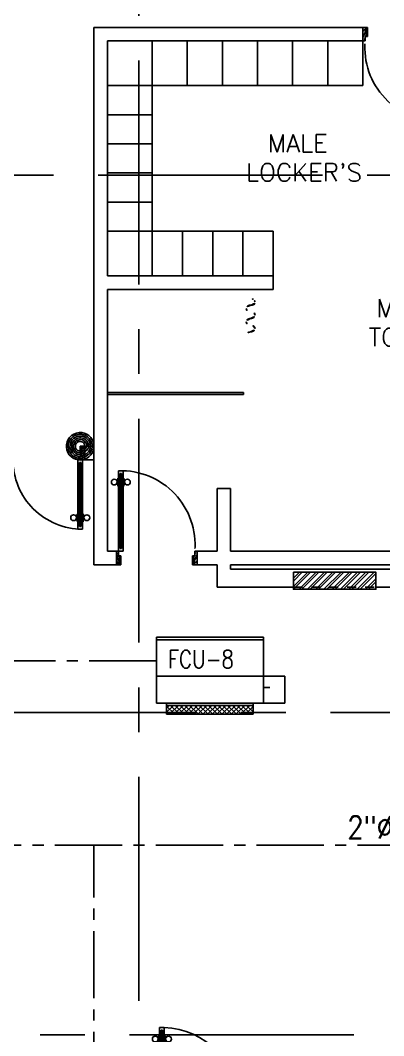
# Model space of a CAD drawing. Extents: x 417866242 to 417866861, y 43498051 to 43498155.
# Drawn here: x 417866809.55 to 417866813.6, y 43498110.03 to 43498121.37 of the extents above; entities that cross this region are included whole.
import ezdxf
from ezdxf.enums import TextEntityAlignment as Align

# ---------------------------------------------------------------- set-up
doc = ezdxf.new("R2010")
doc.units = 0
doc.header["$MEASUREMENT"] = 0
for name, pattern in [('CENTER2', [1.125, 0.75, -0.125, 0.125, -0.125]), ('CENTERX2', [4, 2.5, -0.5, 0.5, -0.5]), ('HIDDEN', [0.375, 0.25, -0.125])]:
    doc.linetypes.add(name, pattern=pattern)
doc.layers.get('0').update_dxf_attribs({"linetype": 'CONTINUOUS'})
for name, color, linetype in [('AC-CH', 6, 'CENTER2'), ('AC-CHT', 2, 'CONTINUOUS'), ('AXES', 11, 'CENTERX2'), ('CURT', 11, 'CONTINUOUS'), ('DOOR', 11, 'CONTINUOUS'), ('Ele', 7, 'CONTINUOUS'), ('FCU', 6, 'CONTINUOUS'), ('FHC', 11, 'CONTINUOUS'), ('Locker', 11, 'CONTINUOUS'), ('PART', 11, 'CONTINUOUS'), ('RM-NAME', 11, 'CONTINUOUS'), ('TEXTN', 2, 'CONTINUOUS'), ('WALL', 11, 'CONTINUOUS')]:
    doc.layers.add(name, color=color, linetype=linetype)
doc.styles.add('KHRS2', font='ROMANS.shx', dxfattribs={"height": 200})
doc.styles.add('ROMANS', font='ROMANS.shx', dxfattribs={"width": 0.6})

# ---------------------------------------------------------------- blocks, each defined once
blk = doc.blocks.new('A$C272A55A0')
at = {"layer": 'DOOR', "color": 0, "linetype": 'ByBlock'}
for p, q in [((-0.0001203324354719371, 900.3541752648598), (-0.0001203324500238523, 1050.354175264831)), ((49.99987966756453, 1050.354175264918), (-0.0001203324354719371, 1050.354175264918)), ((49.99987966756453, 950.354175264918), (49.99987966756453, 1050.354175264918)), ((1749.999879667535, 950.354175264918), (1749.999879667535, 1050.354175264918)), ((1749.999879667535, 1050.354175264918), (1799.999879667535, 1050.354175264918)), ((1799.999879667535, 1050.354175264918), (1799.999879667535, 900.354175264918)), ((24.99987966756453, 950.354175264918), (49.99987966756453, 950.354175264918)), ((24.99987966756453, 900.354175264918), (24.99987966756453, 950.354175264918)), ((1774.999879667535, 950.354175264918), (1749.999879667535, 950.354175264918)), ((1774.999879667535, 900.354175264918), (1774.999879667535, 950.354175264918)), ((-0.0001203324354719371, 900.354175264918), (24.99987966756453, 900.354175264918)), ((74.99987966756453, 900.354175264918), (24.99987966756453, 900.354175264918)), ((24.99987966756453, 850.354175264918), (24.99987966756453, 900.354175264918)), ((41.99987966756453, 850.354175264918), (24.99987966756453, 850.354175264918)), ((57.99987966756453, 870.354175264918), (41.99987966756453, 870.354175264918)), ((41.99987966756453, 870.354175264918), (41.99987966756453, 850.354175264918)), ((57.99987966756453, 850.354175264918), (57.99987966756453, 870.354175264918)), ((74.99987966756453, 850.354175264918), (57.99987966756453, 850.354175264918)), ((74.99987966756453, 900.354175264918), (74.99987966756453, 850.354175264918)), ((1724.999879667535, 900.354175264918), (1774.999879667535, 900.354175264918)), ((1724.999879667535, 900.354175264918), (1724.999879667535, 850.354175264918)), ((1724.999879667535, 850.354175264918), (1741.999879667535, 850.354175264918)), ((1741.999879667535, 870.354175264918), (1757.999879667535, 870.354175264918)), ((1741.999879667535, 850.354175264918), (1741.999879667535, 870.354175264918)), ((1757.999879667535, 870.354175264918), (1757.999879667535, 850.354175264918)), ((1757.999879667535, 850.354175264918), (1774.999879667535, 850.354175264918)), ((1799.999879667535, 900.354175264918), (1774.999879667535, 900.354175264918)), ((1774.999879667535, 850.354175264918), (1774.999879667535, 900.354175264918)), ((1717.799879667495, 160.1117180435103), (1708.799879667495, 160.1117180435103)), ((1708.799879667495, 95.31171804352198), (1708.799879667495, 160.1117180435103)), ((1724.999879667535, 172.7117180435162), (1717.799879667495, 172.7117180435162)), ((1717.799879667495, 172.7117180435162), (1717.799879667495, 82.71171804351616)), ((1717.799879667495, 95.31171804352198), (1717.799879667495, 160.1117180435103)), ((1774.999879667535, 172.7117180435162), (1782.199879667576, 172.7117180435162)), ((1782.199879667576, 172.7117180435162), (1782.199879667576, 82.71171804351616)), ((1782.199879667576, 160.1117180435103), (1791.199879667576, 160.1117180435103)), ((1782.199879667576, 95.31171804352198), (1782.199879667576, 160.1117180435103)), ((1791.199879667576, 95.31171804352198), (1791.199879667576, 160.1117180435103)), ((24.99987966756453, 50.35417526491801), (41.99987966753542, 50.35417526491801)), ((24.99987966756453, 50.35417526491801), (24.99987966756453, 0.3541752649180125)), ((24.99987966756453, 0.3541752649180125), (74.99987966756453, 0.3541752649180125)), ((74.99987966756453, 0.3541752649180125), (24.99987966756453, 0.3541752649180125)), ((41.99987966753542, 50.35417526491801), (41.99987966753542, 30.35417526491801)), ((41.99987966756453, 30.35417526491801), (57.99987966756453, 30.35417526491801)), ((57.99987966756453, 50.35417526491801), (74.99987966756453, 50.35417526491801)), ((57.99987966756453, 50.35417526491801), (57.99987966756453, 30.35417526491801)), ((74.99987966756453, 50.35417526491801), (74.99987966704066, 0.3541752648889087)), ((1717.799879667495, 95.31171804352198), (1708.799879667495, 95.31171804352198)), ((1724.999879667535, 82.71171804351616), (1717.799879667495, 82.71171804351616)), ((1741.999879667535, 50.35417526491801), (1724.999879667535, 50.35417526491801)), ((1724.999879667535, 50.35417526491801), (1724.999879668059, 0.3541752648889087)), ((1774.999879667535, 0.3541752649180125), (1724.999879667535, 0.3541752649180125)), ((1724.999879667535, 0.3541752649180125), (1774.999879667535, 0.3541752649180125)), ((1741.999879667535, 50.35417526491801), (1741.999879667535, 30.35417526491801)), ((1757.999879667535, 30.35417526491801), (1741.999879667535, 30.35417526491801)), ((1774.999879667535, 50.35417526491801), (1757.999879667565, 50.35417526491801)), ((1757.999879667565, 50.35417526491801), (1757.999879667565, 30.35417526491801)), ((1774.999879667535, 82.71171804351616), (1782.199879667576, 82.71171804351616)), ((1774.999879667535, 50.35417526491801), (1774.999879667535, 0.3541752649180125)), ((1782.199879667576, 95.31171804352198), (1791.199879667576, 95.31171804352198))]:
    blk.add_line(p, q, dxfattribs=at)
at = {"layer": 'DOOR', "color": 9, "linetype": 'ByBlock'}
for p, q in [((49.99987966756453, 1050.354175264918), (-0.0001203324354719371, 1010.208440949064)), ((49.99987966756453, 1050.354175264918), (-0.0001203324354719371, 936.6442452724732)), ((49.99987966756453, 1050.354175264918), (36.64259362407029, 950.354175264918)), ((1749.999879667535, 1050.354175264918), (1799.999879667535, 1010.208440949064)), ((1749.999879667535, 1050.354175264918), (1799.999879667535, 936.6442452724732)), ((1749.999879667535, 1050.354175264918), (1763.35716571103, 950.354175264918))]:
    blk.add_line(p, q, dxfattribs=at)
at = {"layer": 'DOOR', "linetype": 'ByBlock'}
for p, q in [((24.99987966756453, 850.354175264918), (24.99987966756453, 50.35417526491801)), ((41.99987966756453, 850.354175264918), (41.99987966753542, 50.35417526491801)), ((57.99987966756453, 850.354175264918), (57.99987966756453, 50.35417526491801)), ((74.99987966756453, 50.35417526491801), (74.99987966756453, 850.354175264918)), ((1724.999879667535, 50.35417526491801), (1724.999879667535, 850.354175264918)), ((1741.999879667535, 850.354175264918), (1741.999879667535, 50.35417526491801)), ((1757.999879667535, 850.354175264918), (1757.999879667565, 50.35417526491801)), ((1774.999879667535, 850.354175264918), (1774.999879667535, 50.35417526491801))]:
    blk.add_line(p, q, dxfattribs=at)
at = {"layer": 'DOOR', "color": 0, "linetype": 'ByBlock'}
for centre in [(1676.468935452576, 127.7117180435162), (1823.530823882553, 127.7117180435162)]:
    blk.add_circle(centre, 32.39999999998526, dxfattribs=at)
at = {"layer": 'DOOR', "color": 9, "linetype": 'ByBlock'}
for centre, radius, start, end in [((49.99987966756453, 1050.354175264918), 54.40195781277725, 203.2073828919769, 270), ((49.99987966756453, 1050.354175264918), 34.40195781277725, 180, 270), ((49.99987966756453, 1050.354175264918), 14.40195781277725, 180, 270), ((1749.999879667535, 1050.354175264918), 14.40195781277725, 270, 0), ((1749.999879667535, 1050.354175264918), 34.40195781277725, 270, 0), ((1749.999879667535, 1050.354175264918), 54.40195781277725, 270, 336.7926171080232), ((49.99987966756453, 1050.354175264918), 74.40195781277725, 227.7764264168309, 270), ((49.99987966756453, 1050.354175264918), 94.40195781277725, 238.0181880330829, 270), ((49.99987966756453, 1050.354175264918), 114.4019578127773, 244.083841882062, 257.3774258712915), ((49.99987966756453, 1050.354175264918), 134.4019578127773, 248.1598493930308, 259.2800236451595), ((1749.999879667535, 1050.354175264918), 74.40195781277725, 270, 312.2235735831691), ((1749.999879667535, 1050.354175264918), 94.40195781277725, 270, 301.9818119669171), ((1749.999879667535, 1050.354175264918), 114.4019578127773, 282.6225741287084, 295.916158117938), ((1749.999879667535, 1050.354175264918), 134.4019578127773, 280.7199763548405, 291.8401506069692), ((49.99987966756453, 1050.354175264918), 154.4019578127773, 251.1052885492919, 256.2857707775486), ((1749.999879667535, 1050.354175264918), 154.4019578127773, 283.7142292224514, 288.8947114507081)]:
    blk.add_arc(centre, radius, start, end, dxfattribs=at)
at = {"layer": 'DOOR', "linetype": 'HIDDEN', "ltscale": 0.5}
for centre, radius, start, end in [((49.99987966756453, 851.395841931575), 851.4087845464003, 268.3173765331032, 3.296482377102192), ((1749.999879667521, 851.3958419315459), 851.4087845463584, 176.7035176228957, 271.6826234668978)]:
    blk.add_arc(centre, radius, start, end, dxfattribs=at)
at = {"layer": 'WALL', "linetype": 'ByBlock'}
blk.add_line((1799.999879667565, 900.3541752650344), (1799.99987966755, 1050.354175265005), dxfattribs=at)
blk = doc.blocks.new('A$C5C5B3FF0')
at = {"layer": 'CURT'}
for centre, major_axis, ratio, start_param, end_param in [((25.00001932731539, 356.2499591873493), (-79.05694150412074, 2.513103003620822e-10), 0.7499999999996767, 3.926990816990139, 4.390638425990737), ((62.87283277314418, 365.7181625487283), (-39.13549087497668, 1.866813954056444e-11), 0.7500000000002878, 1.419382029036834, 3.463343207986223), ((25.00001932735904, 356.249959187262), (79.05694150405377, 2.939142645029636e-10), 0.7499999999989068, 0.3217505543923103, 0.785398163395107), ((49.50293473272905, 299.999959187262), (49.50291540546459, 1.47870764494566e-11), 0.7499999999999273, 1.419382029036515, 3.141592653590179), ((50.0000193272499, 299.999959187262), (49.99999999998546, 1.274842183857765e-11), 0.750000000000218, 3.141592653590228, 4.712388980384499), ((50.00001932723535, 224.9999591872911), (-49.99999999998545, 1.480233443413359e-11), 0.7499999999996361, 3.141592653590187, 4.71238898038462), ((50.00001932722807, 149.9999591872911), (49.99999999997817, 5.123985410231316e-11), 0.7500000000003274, 1.570796326794274, 3.141592653589202), ((50.00001932722807, 149.9999591872911), (49.99999999997817, 7.563680313578568e-12), 0.7500000000003274, 3.141592653590367, 4.712388980384431), ((50.00001932722807, 224.999959187262), (49.99999999999272, 9.65089959987576e-12), 0.7499999999995272, 4.7123889803844, 6.283185307180105), ((50.0000193272499, -4.081265069544315e-05), (49.99999999998543, 6.369655643861124e-11), 0.7500000000002184, 1.570796326793941, 3.141592653588095), ((50.00001932724263, 74.9999591873202), (49.99999999997817, 5.644680008780287e-11), 0.7499999999997454, -1.505240376786787e-12, 1.570796326794487), ((50.0000193272499, 74.9999591873202), (-49.99999999997089, 1.013939773070633e-11), 0.7499999999998544, 1.570796326795048, 3.141592653590063)]:
    blk.add_ellipse(centre, major_axis=major_axis, ratio=ratio, start_param=start_param, end_param=end_param, dxfattribs=at)
blk = doc.blocks.new('DD1600')
at = {"layer": 'DOOR', "color": 0, "linetype": 'ByBlock'}
for p, q in [((235881.1822811709, 58758.66313467541), (235931.1822811709, 58758.66313467541)), ((235931.1822811709, 58758.66313467541), (235881.1822811709, 58758.66313467541)), ((235881.1822811709, 58708.66313467541), (235881.1822811709, 58758.66313467541)), ((235931.1822811709, 58708.66313467541), (235931.1822811704, 58758.66313467544)), ((237431.1822811718, 58758.66313467541), (237381.1822811718, 58758.66313467541)), ((237381.1822811718, 58758.66313467541), (237431.1822811718, 58758.66313467541)), ((237381.1822811718, 58708.66313467541), (237381.1822811723, 58758.66313467544)), ((237431.1822811718, 58708.66313467541), (237431.1822811718, 58758.66313467541)), ((235873.9822811709, 58663.70559189681), (235864.9822811709, 58663.70559189681)), ((235864.9822811709, 58663.70559189681), (235864.9822811709, 58598.90559189682)), ((235881.1822811709, 58676.30559189682), (235873.9822811709, 58676.30559189682)), ((235873.9822811709, 58586.30559189682), (235873.9822811709, 58676.30559189682)), ((235873.9822811709, 58663.70559189681), (235873.9822811709, 58598.90559189682)), ((235881.1822811709, 58708.66313467541), (235898.1822811709, 58708.66313467541)), ((235898.1822811709, 58728.66313467541), (235914.1822811709, 58728.66313467541)), ((235898.1822811709, 58708.66313467541), (235898.1822811709, 58728.66313467541)), ((235914.1822811709, 58708.66313467541), (235914.1822811709, 58728.66313467541)), ((235914.1822811709, 58708.66313467541), (235931.1822811709, 58708.66313467541)), ((235931.1822811709, 58676.30559189682), (235938.382281171, 58676.30559189682)), ((235938.382281171, 58586.30559189682), (235938.382281171, 58676.30559189682)), ((235938.382281171, 58663.70559189681), (235947.382281171, 58663.70559189681)), ((235938.382281171, 58663.70559189681), (235938.382281171, 58598.90559189682)), ((235947.382281171, 58663.70559189681), (235947.382281171, 58598.90559189682)), ((237373.9822811717, 58663.70559189681), (237364.9822811717, 58663.70559189681)), ((237364.9822811717, 58663.70559189681), (237364.9822811717, 58598.90559189682)), ((237381.1822811718, 58676.30559189682), (237373.9822811717, 58676.30559189682)), ((237373.9822811717, 58586.30559189682), (237373.9822811717, 58676.30559189682)), ((237373.9822811717, 58663.70559189681), (237373.9822811717, 58598.90559189682)), ((237398.1822811718, 58708.66313467541), (237381.1822811718, 58708.66313467541)), ((237414.1822811718, 58728.66313467541), (237398.1822811718, 58728.66313467541)), ((237398.1822811718, 58708.66313467541), (237398.1822811718, 58728.66313467541)), ((237414.1822811718, 58708.66313467541), (237414.1822811718, 58728.66313467541)), ((237431.1822811718, 58708.66313467541), (237414.1822811718, 58708.66313467541)), ((237431.1822811718, 58676.30559189682), (237438.3822811719, 58676.30559189682)), ((237438.3822811719, 58586.30559189682), (237438.3822811719, 58676.30559189682)), ((237438.3822811719, 58663.70559189681), (237447.3822811719, 58663.70559189681)), ((237438.3822811719, 58663.70559189681), (237438.3822811719, 58598.90559189682)), ((237447.3822811719, 58663.70559189681), (237447.3822811719, 58598.90559189682)), ((235873.9822811709, 58598.90559189682), (235864.9822811709, 58598.90559189682)), ((235881.1822811709, 58586.30559189682), (235873.9822811709, 58586.30559189682)), ((235931.1822811709, 58586.30559189682), (235938.382281171, 58586.30559189682)), ((235938.382281171, 58598.90559189682), (235947.382281171, 58598.90559189682)), ((237373.9822811717, 58598.90559189682), (237364.9822811717, 58598.90559189682)), ((237381.1822811718, 58586.30559189682), (237373.9822811717, 58586.30559189682)), ((237431.1822811718, 58586.30559189682), (237438.3822811719, 58586.30559189682)), ((237438.3822811719, 58598.90559189682), (237447.3822811719, 58598.90559189682)), ((235856.1822811714, 57833.63450861643), (235856.1822811714, 57983.63450861643)), ((235856.1822811714, 57983.63450861643), (235881.1822811714, 57983.63450861643)), ((235898.1822811714, 58033.63450861643), (235881.1822811714, 58033.63450861643)), ((235881.1822811714, 58033.63450861643), (235881.1822811714, 57983.63450861643)), ((235931.1822811714, 57983.63450861643), (235881.1822811714, 57983.63450861643)), ((235881.1822811714, 57983.63450861643), (235881.1822811714, 57933.63450861643)), ((235898.1822811714, 58013.63450861643), (235898.1822811714, 58033.63450861643)), ((235914.1822811714, 58013.63450861643), (235898.1822811714, 58013.63450861643)), ((235931.1822811714, 58033.63450861643), (235914.1822811714, 58033.63450861643)), ((235914.1822811714, 58033.63450861643), (235914.1822811714, 58013.63450861643)), ((235931.1822811714, 57983.63450861643), (235931.1822811714, 58033.63450861643)), ((237381.1822811714, 58033.63450861643), (237398.1822811714, 58033.63450861643)), ((237381.1822811714, 57983.63450861643), (237381.1822811714, 58033.63450861643)), ((237381.1822811714, 57983.63450861643), (237431.1822811714, 57983.63450861643)), ((237398.1822811714, 58033.63450861643), (237398.1822811714, 58013.63450861643)), ((237398.1822811714, 58013.63450861643), (237414.1822811714, 58013.63450861643)), ((237414.1822811714, 58033.63450861643), (237431.1822811714, 58033.63450861643)), ((237414.1822811714, 58013.63450861643), (237414.1822811714, 58033.63450861643)), ((237431.1822811714, 58033.63450861643), (237431.1822811714, 57983.63450861643)), ((237456.1822811714, 57983.63450861643), (237431.1822811714, 57983.63450861643)), ((237431.1822811714, 57983.63450861643), (237431.1822811714, 57933.63450861643)), ((237456.1822811714, 57833.63450861643), (237456.1822811714, 57983.63450861643)), ((235906.1822811714, 57833.63450861643), (235856.1822811714, 57833.63450861643)), ((235881.1822811714, 57933.63450861643), (235906.1822811714, 57933.63450861643)), ((235906.1822811714, 57933.63450861643), (235906.1822811714, 57833.63450861643)), ((237406.1822811714, 57933.63450861643), (237406.1822811714, 57833.63450861643)), ((237431.1822811714, 57933.63450861643), (237406.1822811714, 57933.63450861643)), ((237406.1822811714, 57833.63450861643), (237456.1822811714, 57833.63450861643))]:
    blk.add_line(p, q, dxfattribs=at)
at = {"layer": 'DOOR', "linetype": 'ByBlock'}
for p, q in [((235881.1822811714, 58033.63450861643), (235881.1822811709, 58708.66313467541)), ((235898.1822811714, 58033.63450861643), (235898.1822811709, 58708.66313467541)), ((235914.1822811714, 58033.63450861643), (235914.1822811709, 58708.66313467541)), ((235931.1822811709, 58708.66313467541), (235931.1822811714, 58033.63450861643)), ((237381.1822811718, 58708.66313467541), (237381.1822811714, 58033.63450861643)), ((237398.1822811714, 58033.63450861643), (237398.1822811718, 58708.66313467541)), ((237414.1822811714, 58033.63450861643), (237414.1822811718, 58708.66313467541)), ((237431.1822811714, 58033.63450861643), (237431.1822811718, 58708.66313467541))]:
    blk.add_line(p, q, dxfattribs=at)
at = {"layer": 'DOOR', "color": 9, "linetype": 'ByBlock'}
for p, q in [((235906.1822811714, 57833.63450861643), (235856.1822811714, 57947.34443860887)), ((237406.1822811714, 57833.63450861643), (237456.1822811714, 57947.34443860887)), ((235906.1822811714, 57833.63450861643), (235856.1822811714, 57873.78024293228)), ((235906.1822811714, 57833.63450861643), (235892.8249951279, 57933.63450861643)), ((237406.1822811714, 57833.63450861643), (237419.5395672148, 57933.63450861643)), ((237406.1822811714, 57833.63450861643), (237456.1822811714, 57873.78024293228))]:
    blk.add_line(p, q, dxfattribs=at)
at = {"layer": 'DOOR', "color": 0, "linetype": 'ByBlock'}
for centre in [(235832.6513369559, 58631.30559189682), (235979.7132253859, 58631.30559189682), (237332.6513369569, 58631.30559189682), (237479.7132253868, 58631.30559189682)]:
    blk.add_circle(centre, 32.39999999998526, dxfattribs=at)
at = {"layer": 'DOOR', "linetype": 'HIDDEN', "ltscale": 0.5}
for centre, start, end in [((235881.5825540035, 57984.06339219493), 359.9682762398306, 90.0296074732028), ((237430.7820083393, 57984.06339219493), 89.97039252679723, 180.0317237601694)]:
    blk.add_arc(centre, 774.5998459009871, start, end, dxfattribs=at)
at = {"layer": 'DOOR', "color": 9, "linetype": 'ByBlock'}
for centre, radius, start, end in [((235906.1822811714, 57833.63450861643), 154.4019578127773, 103.7142292212167, 108.8947114515936), ((235906.1822811714, 57833.63450861643), 134.4019578127773, 100.7199763555959, 111.8401506085482), ((237406.1822811714, 57833.63450861643), 134.4019578127773, 68.15984939145177, 79.28002364440412), ((237406.1822811714, 57833.63450861643), 154.4019578127773, 71.10528854840643, 76.28577077878333), ((235906.1822811714, 57833.63450861643), 114.4019578127773, 102.6225741280753, 115.9161581164737), ((235906.1822811714, 57833.63450861643), 94.40195781277725, 90, 121.9818119654682), ((235906.1822811714, 57833.63450861643), 74.40195781277725, 90, 132.2235735847074), ((235906.1822811714, 57833.63450861643), 54.40195781277725, 90, 156.7926171083217), ((235906.1822811714, 57833.63450861643), 34.40195781277725, 90, 180), ((235906.1822811714, 57833.63450861643), 14.40195781277725, 90, 180), ((237406.1822811714, 57833.63450861643), 94.40195781277725, 58.01818803453176, 90), ((237406.1822811714, 57833.63450861643), 74.40195781277725, 47.7764264152926, 90), ((237406.1822811714, 57833.63450861643), 54.40195781277725, 23.20738289167832, 90), ((237406.1822811714, 57833.63450861643), 34.40195781277725, 0, 90), ((237406.1822811714, 57833.63450861643), 14.40195781277725, 0, 90), ((237406.1822811714, 57833.63450861643), 114.4019578127773, 64.08384188352632, 77.3774258719247)]:
    blk.add_arc(centre, radius, start, end, dxfattribs=at)
blk = doc.blocks.new('DOOR90')
at = {"layer": 'DOOR', "color": 7, "linetype": 'ByBlock'}
for p, q in [((-150, 0), (0, 0)), ((-150, 0), (-150, -25)), ((0, -50), (-113.7099299924448, 0)), ((0, -50), (-40.1457343158545, 0)), ((0, -50), (0, 0)), ((-1000, -25), (-1050, -25)), ((-1050, -75), (-1050, -25)), ((-1050, -25), (-1050, -75)), ((-1000, -75), (-1050, -74.99999999947613)), ((-1000, -41.9999999999709), (-1020, -41.9999999999709)), ((-1020, -42), (-1020, -58)), ((-1000, -58), (-1020, -58)), ((-1000, -25), (-1000, -41.9999999999709)), ((-1000, -58), (-1000, -75)), ((-877.6424572214019, -17.79999999995925), (-967.6424572214019, -17.79999999995925)), ((-967.6424572214019, -25), (-967.6424572214019, -17.79999999995925)), ((-967.6424572214019, -75), (-967.6424572214019, -82.20000000004075)), ((-877.6424572214019, -82.20000000004075), (-967.6424572214019, -82.20000000004075)), ((-955.0424572214251, -8.799999999959255), (-890.2424572213786, -8.799999999959255)), ((-955.0424572214251, -17.79999999995925), (-955.0424572214251, -8.799999999959255)), ((-955.0424572214251, -17.79999999995925), (-890.2424572213786, -17.79999999995925)), ((-955.0424572214251, -82.20000000004075), (-890.2424572213786, -82.20000000004075)), ((-955.0424572214251, -82.20000000004075), (-955.0424572214251, -91.20000000004075)), ((-955.0424572214251, -91.20000000004075), (-890.2424572213786, -91.20000000004075)), ((-890.2424572213786, -17.79999999995925), (-890.2424572213786, -8.799999999959255)), ((-890.2424572213786, -82.20000000004075), (-890.2424572213786, -91.20000000004075)), ((-877.6424572214019, -25), (-877.6424572214019, -17.79999999995925)), ((-877.6424572214019, -75), (-877.6424572214019, -82.20000000004075)), ((-200, -25), (-150, -25)), ((-200, -42), (-200, -25)), ((-180, -42), (-200, -42)), ((-200, -58), (-180, -58)), ((-200, -75), (-200, -58)), ((-150, -75), (-200, -75)), ((-180, -58), (-180, -42)), ((-150, -25), (-100, -25)), ((-150, -75), (-150, -25)), ((-100, -25), (-100, -50)), ((0, -50), (-100, -36.64271395650576)), ((-100, -50), (0, -50)), ((-150, -875), (-100, -875)), ((-150, -900), (-150, -875)), ((-150, -900), (0, -900)), ((0, -900), (-150, -900)), ((0, -850), (-113.7099299924448, -900)), ((-100, -875), (-100, -850)), ((0, -850), (-100, -863.3572860434942)), ((-100, -850), (0, -850)), ((0, -850), (-40.1457343158545, -900)), ((0, -850), (0, -900))]:
    blk.add_line(p, q, dxfattribs=at)
at = {"layer": 'DOOR', "linetype": 'ByBlock'}
for p, q in [((-200, -25), (-1000, -25)), ((-200, -42), (-1000, -41.9999999999709)), ((-200, -58), (-1000, -58)), ((-1000, -75), (-200, -75))]:
    blk.add_line(p, q, dxfattribs=at)
at = {"layer": 'DOOR', "color": 7, "linetype": 'ByBlock'}
for centre in [(-922.6424572214019, 23.53094421501737), (-922.6424572214019, -123.5309442149592)]:
    blk.add_circle(centre, 32.39999999998526, dxfattribs=at)
for centre, radius, start, end in [((0, -50), 154.4019578127773, 161.1052885482714, 166.2857707768669), ((0, -50), 94.40195781277725, 148.0181880328085, 180), ((0, -50), 134.4019578127773, 158.159849394549, 169.2800236450682), ((0, -50), 114.4019578127773, 154.0838418822192, 167.37742587102), ((0, -50), 74.40195781277725, 137.7764264185456, 180), ((0, -50), 54.40195781277725, 113.2073828924446, 180), ((0, -50), 34.40195781277725, 90, 180), ((0, -50), 14.40195781277725, 90, 180), ((0, -850), 154.4019578127773, 193.7142292231331, 198.8947114517286), ((0, -850), 134.4019578127773, 190.7199763549318, 201.840150605451), ((0, -850), 94.40195781277725, 180, 211.9818119671915), ((0, -850), 74.40195781277725, 180, 222.2235735814543), ((0, -850), 54.40195781277725, 180, 246.7926171075554), ((0, -850), 34.40195781277725, 180, 270), ((0, -850), 14.40195781277725, 180, 270)]:
    blk.add_arc(centre, radius, start, end, dxfattribs=at)
at = {"layer": 'DOOR', "linetype": 'HIDDEN', "ltscale": 0.5}
blk.add_arc((-222.2222222220153, -49.99999999976717), 828.155208510499, 178.270116378131, 275.0030377036063, dxfattribs=at)
blk = doc.blocks.new('RM1')
at = {"layer": 'RM-NAME', "style": 'ROMANS'}
for tag, p in [('ROOMNAME1', (0, 323.8095238059759)), ('ROOMNAME2', (0, 0))]:
    blk.add_attdef(tag, text='', height=200, dxfattribs=at).set_placement(p, align=Align.MIDDLE)
blk = doc.blocks.new('*X132')
at = {"color": 0}
for p, q in [((-750.2433014437457, 2537.8032310737), (-672.2561432365363, 2615.790389280909)), ((-750.243301443746, 2590.836239662691), (-725.2891518255274, 2615.790389280909)), ((-719.2231346475452, 2515.790389280909), (-619.2231346475452, 2615.790389280909)), ((-606.6020800772312, 2515.790389280909), (-706.6020800772312, 2615.790389280909)), ((-666.190126058554, 2515.790389280909), (-566.1901260585541, 2615.790389280909)), ((-553.5690714882402, 2515.790389280909), (-653.5690714882402, 2615.790389280909)), ((-613.157117469563, 2515.790389280909), (-513.1571174695631, 2615.790389280909)), ((-500.5360628992491, 2515.790389280909), (-600.5360628992491, 2615.790389280909)), ((-560.124108880572, 2515.790389280909), (-460.124108880572, 2615.790389280909)), ((-447.5030543102581, 2515.790389280909), (-547.503054310258, 2615.790389280909)), ((-507.0911002915809, 2515.790389280909), (-407.0911002915809, 2615.790389280909)), ((-394.470045721267, 2515.790389280909), (-494.470045721267, 2615.790389280909)), ((-454.0580917025898, 2515.790389280909), (-354.0580917025898, 2615.790389280909)), ((-341.4370371322759, 2515.790389280909), (-441.4370371322759, 2615.790389280909)), ((-401.0250831135987, 2515.790389280909), (-301.0250831135988, 2615.790389280909)), ((-288.4040285432848, 2515.790389280909), (-388.4040285432848, 2615.790389280909)), ((-347.9920745246076, 2515.790389280909), (-247.9920745246077, 2615.790389280909)), ((-235.3710199542938, 2515.790389280909), (-335.3710199542938, 2615.790389280909)), ((-294.9590659356166, 2515.790389280909), (-194.9590659356166, 2615.790389280909)), ((-182.3380113653027, 2515.790389280909), (-282.3380113653027, 2615.790389280909)), ((-241.9260573466255, 2515.790389280909), (-141.9260573466256, 2615.790389280909)), ((-129.3050027763116, 2515.790389280909), (-229.3050027763116, 2615.790389280909)), ((-188.8930487576345, 2515.790389280909), (-88.89304875763449, 2615.790389280909)), ((-76.27199418732056, 2515.790389280909), (-176.2719941873206, 2615.790389280909)), ((-135.8600401686434, 2515.790389280909), (-35.86004016864342, 2615.790389280909)), ((-23.23898559832949, 2515.790389280909), (-123.2389855983295, 2615.790389280909)), ((-82.82703157965233, 2515.790389280909), (17.17296842034765, 2615.790389280909)), ((29.79402299066158, 2515.790389280909), (-70.2059770093384, 2615.790389280909)), ((-29.79402299066158, 2515.790389280909), (70.2059770093384, 2615.790389280909)), ((82.82703157965233, 2515.790389280909), (-17.17296842034765, 2615.790389280909)), ((23.23898559832949, 2515.790389280909), (123.2389855983295, 2615.790389280909)), ((135.8600401686434, 2515.790389280909), (35.86004016864342, 2615.790389280909)), ((76.27199418732056, 2515.790389280909), (176.2719941873206, 2615.790389280909)), ((188.8930487576345, 2515.790389280909), (88.89304875763449, 2615.790389280909)), ((214.7566985562536, 2542.959748071281), (141.9260573466256, 2615.790389280909)), ((214.7566985562537, 2595.992756660272), (194.9590659356166, 2615.790389280909)), ((-659.6350886662223, 2515.790389280909), (-750.2433014437461, 2606.398602058433)), ((-712.6680972552134, 2515.790389280909), (-750.2433014437458, 2553.365593469442)), ((129.3050027763116, 2515.790389280909), (214.7566985562537, 2601.242085060851)), ((182.3380113653027, 2515.790389280909), (214.7566985562536, 2548.20907647186))]:
    blk.add_line(p, q, dxfattribs=at)

msp = doc.modelspace()

# ---------------------------------------------------------------- hatches: boundary and pattern name
at = {"layer": 'FHC', "linetype": 'ByBlock', "ltscale": 0.3}
h = msp.add_hatch(dxfattribs=at)
h.set_pattern_fill('ANSI32', color=11, scale=0.175, style=0)
h.set_pattern_definition([(45, (417866580.3982636, 43498083.96375132), (-0.04640388251536718, 0.04640388251536719), []), (45, (417866580.4291995, 43498083.96375132), (-0.04640388251536718, 0.04640388251536719), [])])
h.paths.add_polyline_path([(417866813.5144458, 43498115.01475666), (417866813.5144458, 43498115.20475665), (417866812.5944458, 43498115.20475665), (417866812.5944458, 43498115.01475666)])
h.paths.add_polyline_path([(417866812.3818372, 43498114.59363293), (417866812.3818372, 43498115.01446626), (417866812.6443372, 43498115.01446626), (417866812.6443372, 43498114.59363293)], flags=9)

# ---------------------------------------------------------------- linework, layer by layer
at = {"layer": 'AC-CH'}
for p, q in [((417866811.065169, 43498114.21436307), (417866809.4232923, 43498114.21436307)), ((417866839.9334787, 43498112.15612842), (417866795.1434785, 43498112.15612842)), ((417866810.3666739, 43498087.94852008), (417866810.3666739, 43498112.15612842))]:
    msp.add_line(p, q, dxfattribs=at)
at = {"layer": 'AXES'}
for p, q in [((417866810.8684786, 43498082.41975666), (417866810.8684786, 43498141.23975666)), ((417866778.4170337, 43498119.63975666), (417866847.5084786, 43498119.63975666)), ((417866847.5084786, 43498113.63975666), (417866778.4170337, 43498113.63975666)), ((417866778.7670338, 43498110.03975666), (417866847.5084786, 43498110.03975666))]:
    msp.add_line(p, q, dxfattribs=at)
at = {"layer": 'Ele', "color": 0, "linetype": 'ByBlock', "ltscale": 0.3}
msp.add_line((417866811.3559786, 43498119.01475666), (417866811.3559786, 43498118.51475666), dxfattribs=at)
at = {"layer": 'FCU', "color": 6}
for p, q in [((417866811.0651689, 43498114.4810938), (417866811.0651689, 43498113.74409231)), ((417866811.0651689, 43498114.4810938), (417866812.2591535, 43498114.4810938)), ((417866812.2591535, 43498114.4810938), (417866812.2591535, 43498113.74409231)), ((417866811.0651689, 43498114.04409292), (417866812.2591535, 43498114.04409292)), ((417866811.0651689, 43498113.74409231), (417866812.2591535, 43498113.74409231))]:
    msp.add_line(p, q, dxfattribs=at)
at = {"layer": 'FCU', "color": 7}
for p, q in [((417866811.065169, 43498114.4810938), (417866811.065169, 43498113.74409231)), ((417866811.065169, 43498114.4810938), (417866812.2591536, 43498114.4810938)), ((417866812.2591536, 43498114.4810938), (417866812.2591536, 43498113.74409231)), ((417866811.065169, 43498114.44909374), (417866812.2591536, 43498114.44909374)), ((417866811.065169, 43498114.04409292), (417866812.2591536, 43498114.04409292)), ((417866812.2591536, 43498114.04409292), (417866812.4971505, 43498114.04409292)), ((417866812.4971505, 43498114.04409292), (417866812.4971505, 43498113.74409231)), ((417866812.2591536, 43498113.9190753), (417866812.3325016, 43498113.9190753)), ((417866811.065169, 43498113.74409231), (417866812.2591536, 43498113.74409231)), ((417866811.1796675, 43498113.74409231), (417866811.1796675, 43498113.61909205)), ((417866811.1796675, 43498113.71909226), (417866812.1446551, 43498113.71909226)), ((417866812.1446551, 43498113.74409231), (417866812.1446551, 43498113.61909205)), ((417866812.2591536, 43498113.74409231), (417866812.4971505, 43498113.74409231)), ((417866811.1796675, 43498113.61909205), (417866812.1446551, 43498113.61909205))]:
    msp.add_line(p, q, dxfattribs=at)
at = {"layer": 'FCU', "color": 3}
for p, q in [((417866811.0651689, 43498114.44909374), (417866812.2591535, 43498114.44909374)), ((417866812.2591535, 43498114.04409292), (417866812.4971504, 43498114.04409292)), ((417866812.4971504, 43498114.04409292), (417866812.4971504, 43498113.74409231)), ((417866812.2591535, 43498113.9190753), (417866812.3325015, 43498113.9190753)), ((417866811.1796674, 43498113.74409231), (417866811.1796674, 43498113.61909205)), ((417866811.1796674, 43498113.71909226), (417866812.144655, 43498113.71909226)), ((417866812.144655, 43498113.74409231), (417866812.144655, 43498113.61909205)), ((417866812.2591535, 43498113.74409231), (417866812.4971504, 43498113.74409231)), ((417866811.1796674, 43498113.61909205), (417866812.144655, 43498113.61909205))]:
    msp.add_line(p, q, dxfattribs=at)
at = {"layer": 'FHC', "color": 250, "linetype": 'HIDDEN', "ltscale": 0.25}
msp.add_line((417866812.5944458, 43498115.03975666), (417866813.5144458, 43498115.03975666), dxfattribs=at)
at = {"layer": 'FHC', "linetype": 'ByBlock', "ltscale": 0.3}
msp.add_lwpolyline([(417866812.5944458, 43498115.20475665), (417866813.5144458, 43498115.20475665), (417866813.5144458, 43498115.01475666), (417866812.5944458, 43498115.01475666)], close=True, dxfattribs=at)
at = {"layer": 'Locker'}
for p, q in [((417866811.0184786, 43498121.13975666), (417866811.0184786, 43498118.51475666)), ((417866811.4101453, 43498120.63975666), (417866811.4101453, 43498121.13975666)), ((417866811.8018119, 43498120.63975666), (417866811.8018119, 43498121.13975666)), ((417866812.1934786, 43498120.63975666), (417866812.1934786, 43498121.13975666)), ((417866812.5851453, 43498120.63975666), (417866812.5851453, 43498121.13975666)), ((417866812.9768119, 43498120.63975666), (417866812.9768119, 43498121.13975666)), ((417866813.3684786, 43498121.13975666), (417866813.3684786, 43498120.63975666)), ((417866813.3684786, 43498120.63975666), (417866810.5184786, 43498120.63975666)), ((417866811.0184786, 43498120.31475665), (417866810.5184786, 43498120.31475665)), ((417866811.0184786, 43498119.98975666), (417866810.5184786, 43498119.98975666)), ((417866811.0184786, 43498119.66475666), (417866810.5184786, 43498119.66475666)), ((417866811.0184786, 43498119.33975665), (417866810.5184786, 43498119.33975665)), ((417866810.5184786, 43498119.01475666), (417866812.3684786, 43498119.01475666)), ((417866811.6934786, 43498119.01475666), (417866811.6934786, 43498118.51475666)), ((417866812.0309786, 43498119.01475666), (417866812.0309786, 43498118.51475666)), ((417866812.3684786, 43498118.51475666), (417866812.3684786, 43498119.01475666))]:
    msp.add_line(p, q, dxfattribs=at)
at = {"layer": 'PART', "linetype": 'ByBlock'}
for p, q in [((417866812.0384786, 43498117.21225666), (417866810.5184786, 43498117.21225666)), ((417866812.0384786, 43498117.19225666), (417866810.5184786, 43498117.19225666)), ((417866812.0384786, 43498117.19225666), (417866812.0384786, 43498117.21225666))]:
    msp.add_line(p, q, dxfattribs=at)
at = {"layer": 'WALL'}
for p, q in [((417866810.3684786, 43498121.28975666), (417866810.3684786, 43498115.28975666)), ((417866810.3684786, 43498121.28975666), (417866813.3684786, 43498121.28975666)), ((417866813.3684786, 43498121.13975666), (417866813.3684786, 43498121.28975666)), ((417866810.5184786, 43498121.13975666), (417866810.5184786, 43498118.51475666)), ((417866813.3684786, 43498121.13975666), (417866810.5184786, 43498121.13975666)), ((417866810.5184786, 43498118.51475666), (417866812.3684786, 43498118.51475666)), ((417866810.5184786, 43498118.36475666), (417866812.3684786, 43498118.36475666)), ((417866810.5184786, 43498118.36475666), (417866810.5184786, 43498115.43975665)), ((417866810.3684786, 43498116.61238582), (417866810.2684786, 43498116.61238582)), ((417866810.2684786, 43498116.46238583), (417866810.2684786, 43498116.61238582)), ((417866810.3684786, 43498116.46238583), (417866810.2684786, 43498116.46238583)), ((417866810.6184786, 43498115.43975665), (417866810.6184786, 43498115.28975666)), ((417866811.5184786, 43498115.43975665), (417866811.5184786, 43498115.28975666))]:
    msp.add_line(p, q, dxfattribs=at)
at = {"layer": 'WALL', "linetype": 'ByBlock'}
for p, q in [((417866812.3684786, 43498118.36475666), (417866812.3684786, 43498118.51475666)), ((417866811.7434786, 43498115.43975665), (417866811.7434786, 43498116.13975666)), ((417866811.7434786, 43498116.13975666), (417866811.8934786, 43498116.13975666)), ((417866811.8934786, 43498115.43975665), (417866811.8934786, 43498116.13975666)), ((417866810.5184786, 43498115.43975665), (417866810.6184786, 43498115.43975665)), ((417866811.5184786, 43498115.43975665), (417866811.7434786, 43498115.43975665)), ((417866811.8934786, 43498115.43975665), (417866814.2184786, 43498115.43975665)), ((417866810.3684786, 43498115.28975666), (417866810.6184786, 43498115.28975666)), ((417866811.5184786, 43498115.28975666), (417866811.7434786, 43498115.28975666)), ((417866811.7434786, 43498115.28975666), (417866811.7434786, 43498115.03975666)), ((417866811.8934786, 43498115.28975666), (417866814.2184786, 43498115.28975666)), ((417866811.8934786, 43498115.28975666), (417866811.8934786, 43498115.23975666)), ((417866811.8934786, 43498115.23975666), (417866814.2184786, 43498115.23975666)), ((417866812.5944458, 43498115.03975666), (417866812.5944458, 43498115.20475665)), ((417866812.5944458, 43498115.20475665), (417866813.5144458, 43498115.20475665)), ((417866813.5144458, 43498115.20475665), (417866813.5144458, 43498115.03742912)), ((417866811.7434786, 43498115.03975666), (417866812.5944458, 43498115.03975666)), ((417866813.5144458, 43498115.03975666), (417866814.2184786, 43498115.03975666))]:
    msp.add_line(p, q, dxfattribs=at)

# ---------------------------------------------------------------- block references
at = {"layer": 'CURT', "linetype": 'ByBlock', "xscale": 0.0009999871253967285, "yscale": 0.001000002026557922, "zscale": 0.001}
msp.add_blockref('A$C5C5B3FF0', (417866812.0663756, 43498117.85225669), dxfattribs=at)
at = {"layer": 'DOOR', "color": 0, "linetype": 'ByBlock', "ltscale": 0.3, "xscale": -0.001000002026557922, "yscale": 0.001000002026557922, "zscale": 0.001}
for p, rotation in [((417866814.2684786, 43498121.28975666), 270), ((417866810.6184786, 43498115.28975666), 90)]:
    msp.add_blockref('DOOR90', p, dxfattribs=dict(at, rotation=rotation))
at = {"layer": 'DOOR', "color": 0, "linetype": 'ByBlock', "xscale": -0.0009999871253967285, "yscale": 0.001000002026557922, "zscale": 0.001, "rotation": 180}
for name, p in [('DD1600', (417866572.8122963, 43498174.44602033)), ('A$C272A55A0', (417866809.3763449, 43498110.12011083))]:
    msp.add_blockref(name, p, dxfattribs=at)
at = {"layer": 'FCU', "color": 11, "xscale": 0.0009999871253967285, "yscale": 0.001000002026557922, "zscale": 0.001}
msp.add_blockref('*X132', (417866811.929901, 43498111.10329657), dxfattribs=at)
at = {"layer": 'RM-NAME'}
ref = msp.add_blockref('RM1', (417866812.7117909, 43498119.67132524), dxfattribs=dict(at, xscale=0.0009999871253967285, yscale=0.001000002026557922, zscale=0.001))
ref.add_attrib('ROOMNAME2', "LOCKER'S", dxfattribs={"height": 0.2, "style": 'ROMANS'}).set_placement((417866812.7117909, 43498119.67132524), align=Align.MIDDLE)
ref.add_attrib('ROOMNAME1', 'MALE ', dxfattribs={"height": 0.2, "style": 'ROMANS'}).set_placement((417866812.7117909, 43498119.99513476), align=Align.MIDDLE)
ref = msp.add_blockref('RM1', (417866813.8552148, 43498117.83045899), dxfattribs=dict(at, xscale=0.0009999871253967285, yscale=0.001000002026557922, zscale=0.001))
ref.add_attrib('ROOMNAME2', 'TOILET', dxfattribs={"height": 0.2, "style": 'ROMANS'}).set_placement((417866813.8552148, 43498117.83045899), align=Align.MIDDLE)
ref.add_attrib('ROOMNAME1', 'MALE', dxfattribs={"height": 0.2, "style": 'ROMANS'}).set_placement((417866813.8552148, 43498118.15426851), align=Align.MIDDLE)

# ---------------------------------------------------------------- texts
at = {"layer": 'AC-CHT', "style": 'KHRS2', "width": 0.85}
msp.add_text('2"%%C CHWS&R', height=0.25, dxfattribs=at).set_placement((417866814.133394, 43498112.35612842), align=Align.MIDDLE)
at = {"layer": 'TEXTN', "style": 'ROMANS', "width": 0.8}
msp.add_text('FCU-8', height=0.2, dxfattribs=at).set_placement((417866811.1952421, 43498114.13433059))

doc.saveas('drawing.dxf')
